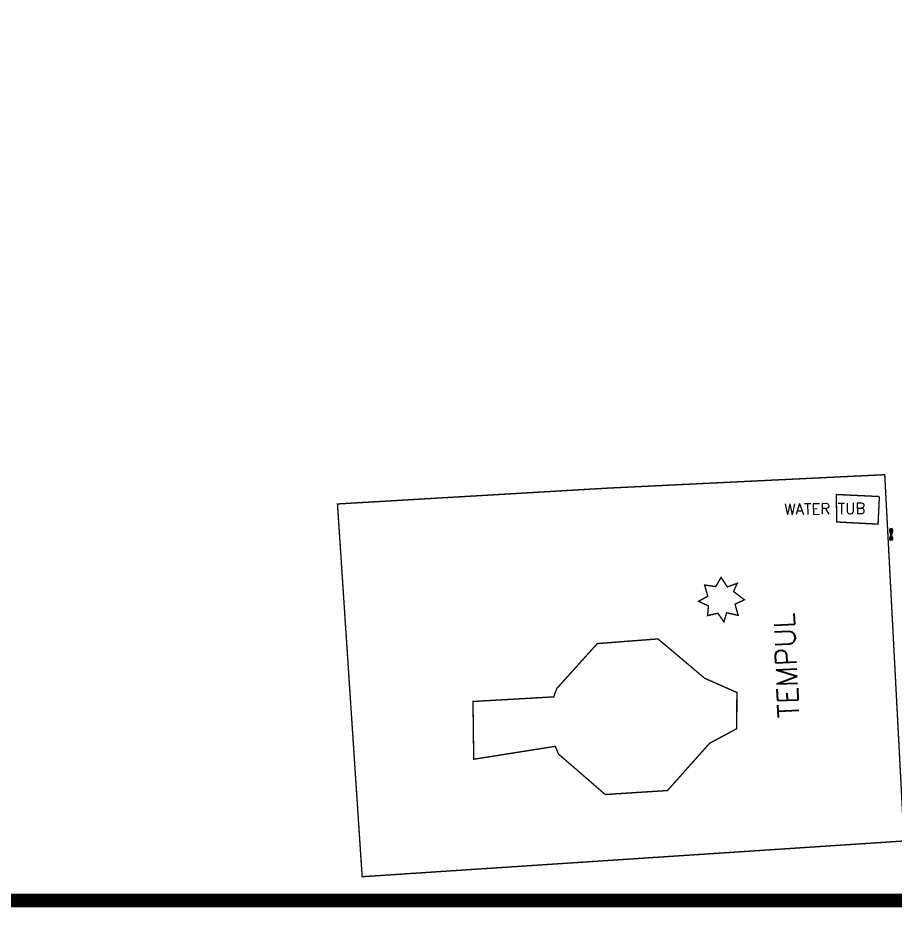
# Model space of a CAD drawing. Header units: inches. Extents: x 350994 to 353538, y 1581369 to 1583842.
# Drawn here: x 351363.4 to 351427.6, y 1582805.1 to 1582870.2 of the extents above; entities that cross this region are included whole.
import ezdxf
from ezdxf.enums import TextEntityAlignment as Align

# ---------------------------------------------------------------- set-up
doc = ezdxf.new("R2010")
doc.units = ezdxf.units.IN
doc.header["$MEASUREMENT"] = 0
doc.linetypes.add('1', pattern=[0])
for name, color, linetype in [('BOUNDARY', 5, 'Continuous'), ('BULDING', 5, '1'), ('GATE', 255, 'Continuous')]:
    doc.layers.add(name, color=color, linetype=linetype)
doc.styles.add('ROMANS', font='ROMANS.shx')

# ---------------------------------------------------------------- blocks, each defined once
blk = doc.blocks.new('gate')
h = blk.add_hatch(color=0)
h.paths.add_polyline_path([(0.5, 0.1625090682908317), (0.8121325287041472, 0.1625090682908317), (0.8121325287041472, -0.1625090682908317), (0.5, -0.1625090682908317)])
h.paths.add_polyline_path([(-0.8121325287041472, 0.1625090682908317), (-0.5, 0.1625090682908317), (-0.5, -0.1625090682908317), (-0.8121325287041472, -0.1625090682908317)])
at = {"color": 0}
blk.add_lwpolyline([(-0.5, 0.1625090682908317), (-0.8121325287041472, 0.1625090682908317), (-0.8121325287041472, -0.1625090682908317), (-0.5, -0.1625090682908317), (-0.5, 0.1625090682908317), (0.5, -0.1625090682908317), (0.5, 0.1625090682908317), (0.8121325287041472, 0.1625090682908317), (0.8121325287041472, -0.1625090682908317), (0.5, -0.1625090682908317), (0.5, 0.1625090682908317), (-0.5, -0.1625090682908317)], dxfattribs=at)
for points in [[(-0.8121325287041472, 0.1625090682908317), (-0.5, 0.1625090682908317), (-0.5, -0.1625090682908317), (-0.8121325287041472, -0.1625090682908317)], [(0.5, 0.1625090682908317), (0.8121325287041472, 0.1625090682908317), (0.8121325287041472, -0.1625090682908317), (0.5, -0.1625090682908317)]]:
    blk.add_lwpolyline(points, close=True, dxfattribs=at)

msp = doc.modelspace()

# ---------------------------------------------------------------- linework, layer by layer
at = {"color": 0, "lineweight": 5, "const_width": 1}
msp.add_lwpolyline([(350994.6323222927, 1583841.359747479), (352314.9343356435, 1583841.359747479), (352314.9343356435, 1582805.624886355), (350994.6323222927, 1582805.624886355)], close=True, dxfattribs=at)
at = {"layer": 'BOUNDARY', "lineweight": 5, "const_width": 0.1}
for points, elevation in [([(351386.8171394033, 1582834.616852082), (351406.5527392281, 1582835.774303526), (351426.8331326767, 1582836.758786569), (351428.2432533185, 1582809.969169774), (351388.622569236, 1582807.355966007), (351386.8171394033, 1582834.616852082)], 116.45431), ([(351426.4414186521, 1582835.141472758), (351426.3461568775, 1582833.141740977), (351423.3239844358, 1582833.299357421), (351423.292064165, 1582835.310679599), (351426.4423302746, 1582835.160609504)], 115.769577), ([(351414.4815555637, 1582828.575353119), (351414.8606998058, 1582829.242317288), (351415.3248386241, 1582828.54569102), (351416.0544337945, 1582828.817629575), (351415.7741870132, 1582828.215262094), (351416.576070522, 1582827.611107248), (351415.8849049945, 1582827.286152446), (351416.1188236001, 1582826.472770263), (351415.2711500695, 1582826.660161286), (351415.0777989484, 1582825.995235798), (351414.6249530941, 1582826.624801579), (351413.8775928665, 1582826.451272388), (351413.9411661506, 1582827.161869234), (351413.2144719218, 1582827.498120119), (351413.8947893023, 1582827.866843948), (351413.6638587451, 1582828.687878685), (351414.4815555637, 1582828.575353119)], 115.977437), ([(351410.2514034021, 1582824.747984632), (351405.8144052622, 1582824.405298483), (351402.8557013015, 1582821.120432746), (351402.631675709, 1582820.508907322), (351396.7268041196, 1582820.172553337), (351396.7796690798, 1582815.946634126), (351402.7413714823, 1582816.890844598), (351402.9830395445, 1582816.322740595), (351406.397386748, 1582813.367290854), (351410.9454074415, 1582813.657871413), (351414.0332266702, 1582817.117453656), (351416.0144597393, 1582818.182359631), (351416.0216447815, 1582820.828730206), (351413.6652775343, 1582821.871710242), (351410.2514034021, 1582824.747984632)], 116.22621)]:
    msp.add_lwpolyline(points, dxfattribs=dict(at, elevation=elevation))

# ---------------------------------------------------------------- block references
at = {"layer": 'GATE', "lineweight": 5, "extrusion": (-0.07841774328459149, 0.04268247700920116, 0.996006457657033), "xscale": 0.4809270294573891, "yscale": 0.4809270296115015, "zscale": 0.4809270295746254, "rotation": 28.23284336914577}
msp.add_blockref('gate', (-1558244.071608783, -446234.9423538913, 40116.65290697062), dxfattribs=at)

# ---------------------------------------------------------------- texts
at = {"layer": 'BULDING', "color": 0, "linetype": 'Continuous', "lineweight": 9, "style": 'ROMANS'}
for s, height, rotation, p in [('WATER TUB', 0.8, 0.7413320728439605, (351422.4512561789, 1582834.264175742)), ('TEMPUL', 1.5, 92.66153870470501, (351419.6424692982, 1582822.802583692, 111.44471))]:
    msp.add_text(s, height=height, rotation=rotation, dxfattribs=at).set_placement(p, align=Align.MIDDLE_CENTER)

doc.saveas('drawing.dxf')
